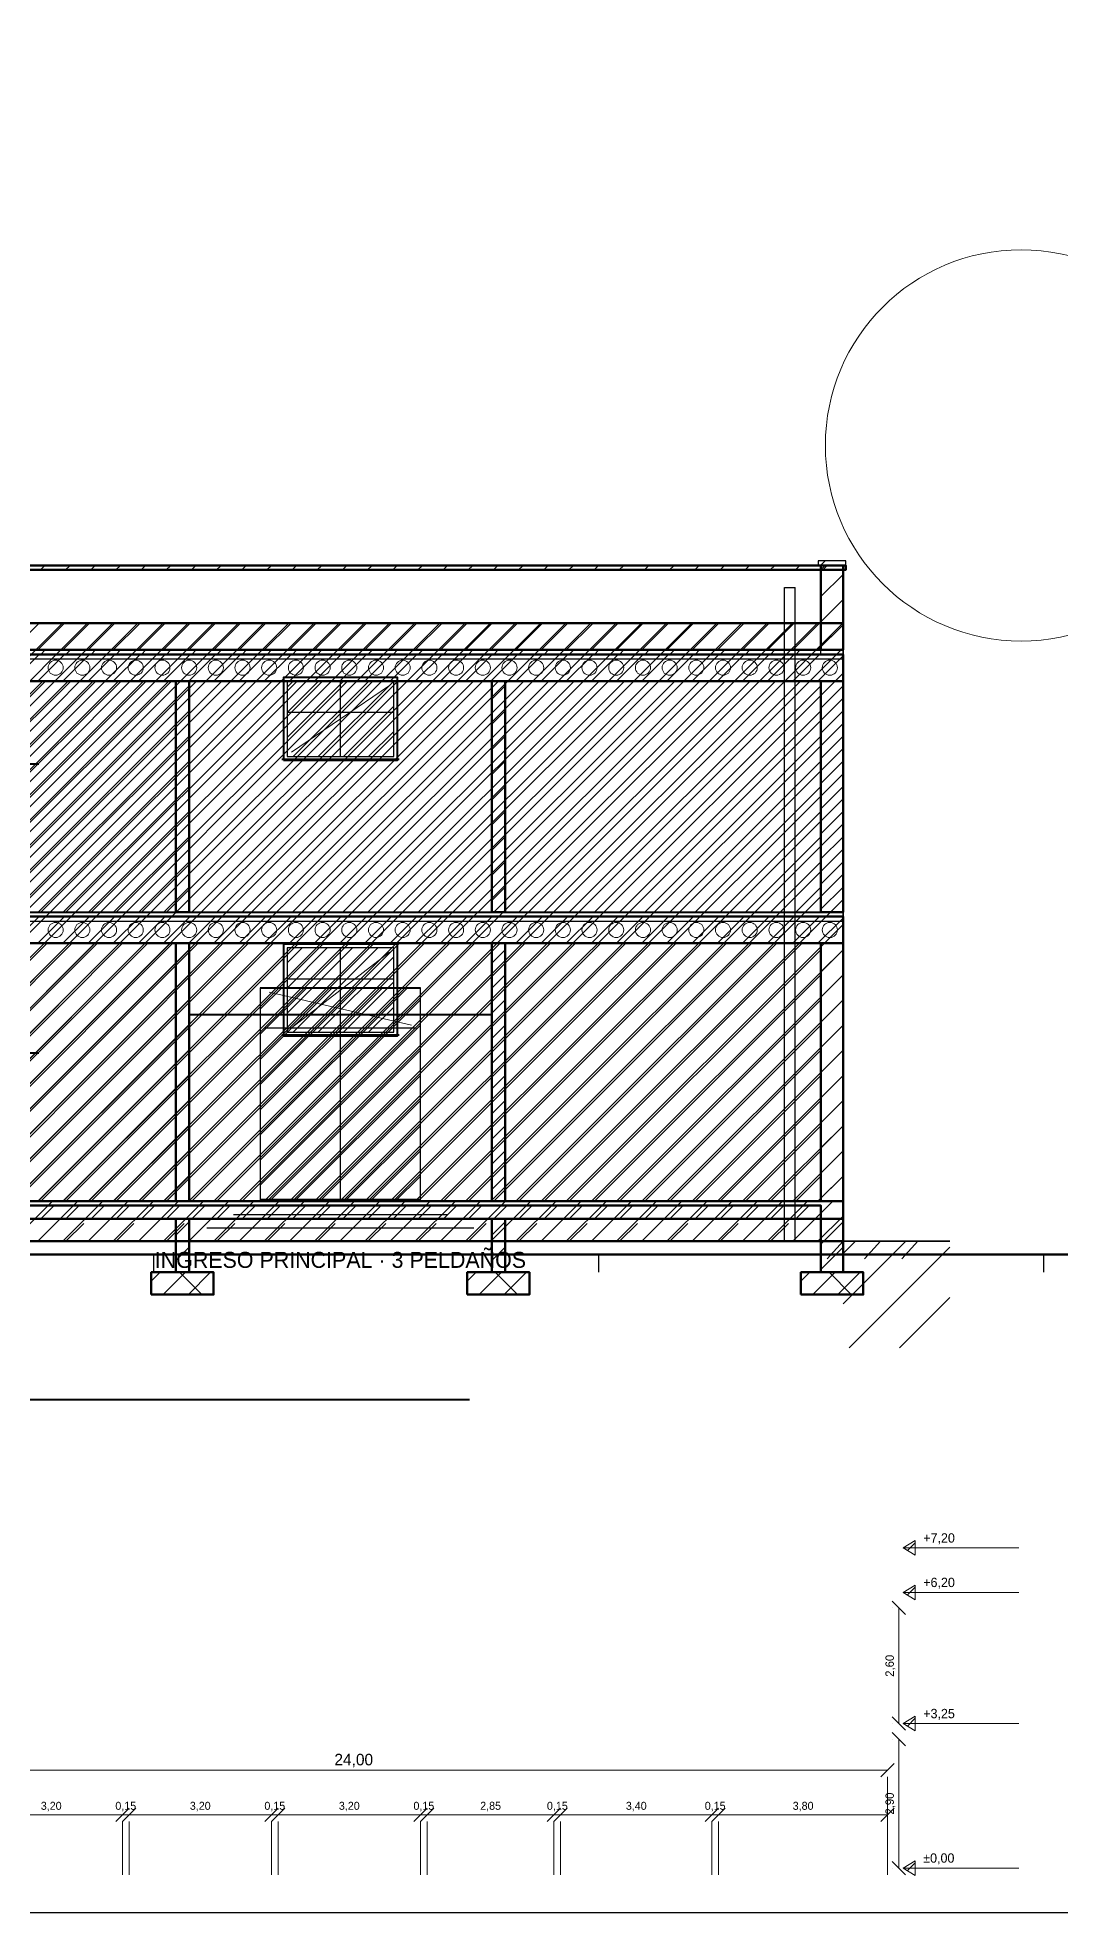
# Model space of a CAD drawing. Header units: metres. Extents: x -8 to 108, y -29 to 108.
# Drawn here: x 14.95 to 26.44, y -8 to 13.09 of the extents above; entities that cross this region are included whole.
import ezdxf
from ezdxf.enums import TextEntityAlignment as Align

# ---------------------------------------------------------------- set-up
doc = ezdxf.new("R2010")
doc.units = ezdxf.units.M
for name, color, linetype, lineweight in [('arbol', 7, 'CONTINUOUS', 18), ('carpinteria', 7, 'CONTINUOUS', 25), ('cota', 7, 'CONTINUOUS', 13), ('cota-texto', 7, 'CONTINUOUS', 5), ('fondo', 7, 'CONTINUOUS', 5), ('hatch', 7, 'CONTINUOUS', 9), ('hatch-2', 7, 'CONTINUOUS', 9), ('hormigon', 7, 'CONTINUOUS', 30), ('marco', 7, 'CONTINUOUS', 70), ('marco-fino', 7, 'CONTINUOUS', 25), ('marco-medio', 7, 'CONTINUOUS', 40), ('muro-corte', 7, 'CONTINUOUS', 60), ('muro-fill', 7, 'CONTINUOUS', 25), ('muro-visto', 7, 'CONTINUOUS', 35), ('nivel', 7, 'CONTINUOUS', 20), ('sombra', 7, 'CONTINUOUS', 5), ('tabique-fill', 7, 'CONTINUOUS', 30), ('terreno', 7, 'CONTINUOUS', 35), ('texto', 7, 'CONTINUOUS', 5), ('texto-suave', 7, 'CONTINUOUS', 5), ('vidrio', 7, 'CONTINUOUS', 18)]:
    doc.layers.add(name, color=color, linetype=linetype, lineweight=lineweight)

msp = doc.modelspace()

# ---------------------------------------------------------------- linework, layer by layer
at = {"layer": 'arbol'}
msp.add_circle((26, 8.5), 2.2, dxfattribs=at)
at = {"layer": 'carpinteria'}
for p, q in [((23.34, -0.45), (23.34, 6.9)), ((23.34, 6.9), (23.46, 6.9)), ((23.34, -0.45), (23.34, 6.9)), ((23.34, 6.9), (23.46, 6.9)), ((23.46, -0.45), (23.46, 6.9)), ((23.46, -0.45), (23.46, 6.9)), ((18.35, 5), (18.35, 5.85)), ((17.75, 5.5), (18.95, 5.5)), ((18.35, 1.9), (18.35, 2.85)), ((17.75, 2.5), (18.95, 2.5)), ((18.35, 0), (18.35, 2.4)), ((17.5, 1.95), (19.2, 1.95))]:
    msp.add_line(p, q, dxfattribs=at)
for points in [[(17.75, 5), (18.95, 5), (18.95, 5.85), (17.75, 5.85)], [(17.75, 1.9), (18.95, 1.9), (18.95, 2.85), (17.75, 2.85)], [(17.45, 0), (19.25, 0), (19.25, 2.4), (17.45, 2.4)]]:
    msp.add_lwpolyline(points, close=True, dxfattribs=at)
at = {"layer": 'cota'}
for p, q in [((24.55, -4.5), (24.7, -4.65)), ((24.55, -4.575), (24.55, -4.575)), ((24.625, -5.875), (24.625, -4.575)), ((24.55, -5.8), (24.7, -5.95)), ((24.55, -5.875), (24.55, -5.875)), ((24.55, -5.975), (24.7, -6.125)), ((24.55, -6.05), (24.55, -6.05)), ((24.625, -7.5), (24.625, -6.05)), ((24.425, -6.475), (24.575, -6.325)), ((12.5, -6.4), (24.5, -6.4)), ((24.5, -7.575), (24.5, -6.475)), ((14.3, -6.9), (15.9, -6.9)), ((15.825, -6.975), (15.975, -6.825)), ((15.825, -6.975), (15.975, -6.825)), ((15.9, -6.975), (16.05, -6.825)), ((15.9, -6.975), (16.05, -6.825)), ((15.9, -6.9), (15.975, -6.9)), ((15.975, -6.9), (17.575, -6.9)), ((17.5, -6.975), (17.65, -6.825)), ((17.5, -6.975), (17.65, -6.825)), ((17.575, -6.975), (17.725, -6.825)), ((17.575, -6.975), (17.725, -6.825)), ((17.575, -6.9), (17.65, -6.9)), ((17.65, -6.9), (19.25, -6.9)), ((19.175, -6.975), (19.325, -6.825)), ((19.175, -6.975), (19.325, -6.825)), ((19.25, -6.975), (19.4, -6.825)), ((19.25, -6.975), (19.4, -6.825)), ((19.25, -6.9), (19.325, -6.9)), ((19.325, -6.9), (20.75, -6.9)), ((20.675, -6.975), (20.825, -6.825)), ((20.675, -6.975), (20.825, -6.825)), ((20.75, -6.975), (20.9, -6.825)), ((20.75, -6.975), (20.9, -6.825)), ((20.75, -6.9), (20.825, -6.9)), ((20.825, -6.9), (22.525, -6.9)), ((22.45, -6.975), (22.6, -6.825)), ((22.45, -6.975), (22.6, -6.825)), ((22.525, -6.975), (22.675, -6.825)), ((22.525, -6.975), (22.675, -6.825)), ((22.525, -6.9), (22.6, -6.9)), ((22.6, -6.9), (24.5, -6.9)), ((24.425, -6.975), (24.575, -6.825)), ((15.9, -7.575), (15.9, -6.975)), ((15.9, -7.575), (15.9, -6.975)), ((15.975, -7.575), (15.975, -6.975)), ((15.975, -7.575), (15.975, -6.975)), ((17.575, -7.575), (17.575, -6.975)), ((17.575, -7.575), (17.575, -6.975)), ((17.65, -7.575), (17.65, -6.975)), ((17.65, -7.575), (17.65, -6.975)), ((19.25, -7.575), (19.25, -6.975)), ((19.25, -7.575), (19.25, -6.975)), ((19.325, -7.575), (19.325, -6.975)), ((19.325, -7.575), (19.325, -6.975)), ((20.75, -7.575), (20.75, -6.975)), ((20.75, -7.575), (20.75, -6.975)), ((20.825, -7.575), (20.825, -6.975)), ((20.825, -7.575), (20.825, -6.975)), ((22.525, -7.575), (22.525, -6.975)), ((22.525, -7.575), (22.525, -6.975)), ((22.6, -7.575), (22.6, -6.975)), ((22.6, -7.575), (22.6, -6.975)), ((24.5, -7.575), (24.5, -6.975)), ((24.55, -7.425), (24.7, -7.575)), ((24.55, -7.5), (24.55, -7.5))]:
    msp.add_line(p, q, dxfattribs=at)
at = {"layer": 'fondo'}
for points in [[(17.75, 5), (18.95, 5), (18.95, 5.85), (17.75, 5.85)], [(17.75, 1.9), (18.95, 1.9), (18.95, 2.85), (17.75, 2.85)], [(17.45, 0), (19.25, 0), (19.25, 2.4), (17.45, 2.4)]]:
    msp.add_lwpolyline(points, close=True, dxfattribs=at)
at = {"layer": 'hatch'}
for p, q in [((23.747, 7.15), (23.797, 7.2)), ((14.979, 7.1), (15.029, 7.15)), ((14.979, 7.1), (15.029, 7.15)), ((15.262, 7.1), (15.312, 7.15)), ((15.262, 7.1), (15.312, 7.15)), ((15.545, 7.1), (15.595, 7.15)), ((15.545, 7.1), (15.595, 7.15)), ((15.828, 7.1), (15.878, 7.15)), ((15.828, 7.1), (15.878, 7.15)), ((16.11, 7.1), (16.16, 7.15)), ((16.11, 7.1), (16.16, 7.15)), ((16.393, 7.1), (16.443, 7.15)), ((16.393, 7.1), (16.443, 7.15)), ((16.676, 7.1), (16.726, 7.15)), ((16.676, 7.1), (16.726, 7.15)), ((16.959, 7.1), (17.009, 7.15)), ((16.959, 7.1), (17.009, 7.15)), ((17.242, 7.1), (17.292, 7.15)), ((17.242, 7.1), (17.292, 7.15)), ((17.525, 7.1), (17.575, 7.15)), ((17.525, 7.1), (17.575, 7.15)), ((17.807, 7.1), (17.857, 7.15)), ((17.807, 7.1), (17.857, 7.15)), ((18.09, 7.1), (18.14, 7.15)), ((18.09, 7.1), (18.14, 7.15)), ((18.373, 7.1), (18.423, 7.15)), ((18.373, 7.1), (18.423, 7.15)), ((18.656, 7.1), (18.706, 7.15)), ((18.656, 7.1), (18.706, 7.15)), ((18.939, 7.1), (18.989, 7.15)), ((18.939, 7.1), (18.989, 7.15)), ((19.222, 7.1), (19.272, 7.15)), ((19.222, 7.1), (19.272, 7.15)), ((19.505, 7.1), (19.555, 7.15)), ((19.505, 7.1), (19.555, 7.15)), ((19.787, 7.1), (19.837, 7.15)), ((19.787, 7.1), (19.837, 7.15)), ((20.07, 7.1), (20.12, 7.15)), ((20.07, 7.1), (20.12, 7.15)), ((20.353, 7.1), (20.403, 7.15)), ((20.353, 7.1), (20.403, 7.15)), ((20.636, 7.1), (20.686, 7.15)), ((20.636, 7.1), (20.686, 7.15)), ((20.919, 7.1), (20.969, 7.15)), ((20.919, 7.1), (20.969, 7.15)), ((21.202, 7.1), (21.252, 7.15)), ((21.202, 7.1), (21.252, 7.15)), ((21.484, 7.1), (21.534, 7.15)), ((21.484, 7.1), (21.534, 7.15)), ((21.767, 7.1), (21.817, 7.15)), ((21.767, 7.1), (21.817, 7.15)), ((22.05, 7.1), (22.1, 7.15)), ((22.05, 7.1), (22.1, 7.15)), ((22.333, 7.1), (22.383, 7.15)), ((22.333, 7.1), (22.383, 7.15)), ((22.616, 7.1), (22.666, 7.15)), ((22.616, 7.1), (22.666, 7.15)), ((22.899, 7.1), (22.949, 7.15)), ((22.899, 7.1), (22.949, 7.15)), ((23.181, 7.1), (23.231, 7.15)), ((23.181, 7.1), (23.231, 7.15)), ((23.464, 7.1), (23.514, 7.15)), ((23.464, 7.1), (23.514, 7.15)), ((23.747, 7.1), (23.797, 7.15)), ((23.747, 7.1), (23.797, 7.15)), ((23.75, 7.081), (23.819, 7.15)), ((23.75, 6.799), (24, 7.049)), ((23.75, 6.516), (24, 6.766)), ((8.726, 0), (15.226, 6.5)), ((8.726, 0), (15.226, 6.5)), ((9.009, 0), (15.509, 6.5)), ((9.009, 0), (15.509, 6.5)), ((9.292, 0), (15.792, 6.5)), ((9.292, 0), (15.792, 6.5)), ((9.575, 0), (16.075, 6.5)), ((9.575, 0), (16.075, 6.5)), ((9.858, 0), (16.358, 6.5)), ((9.858, 0), (16.358, 6.5)), ((10.141, 0), (16.641, 6.5)), ((10.141, 0), (16.641, 6.5)), ((10.424, 0), (16.924, 6.5)), ((10.424, 0), (16.924, 6.5)), ((10.706, 0), (17.206, 6.5)), ((10.706, 0), (17.206, 6.5)), ((10.989, 0), (17.489, 6.5)), ((10.989, 0), (17.489, 6.5)), ((11.272, 0), (17.772, 6.5)), ((11.272, 0), (17.772, 6.5)), ((11.555, 0), (18.055, 6.5)), ((11.555, 0), (18.055, 6.5)), ((11.838, 0), (18.338, 6.5)), ((11.838, 0), (18.338, 6.5)), ((12.121, 0), (18.621, 6.5)), ((12.121, 0), (18.621, 6.5)), ((12.403, 0), (18.903, 6.5)), ((12.403, 0), (18.903, 6.5)), ((12.686, 0), (19.186, 6.5)), ((12.686, 0), (19.186, 6.5)), ((12.969, 0), (19.469, 6.5)), ((12.969, 0), (19.469, 6.5)), ((13.252, 0), (19.752, 6.5)), ((13.252, 0), (19.752, 6.5)), ((13.535, 0), (20.035, 6.5)), ((13.535, 0), (20.035, 6.5)), ((13.818, 0), (20.318, 6.5)), ((13.818, 0), (20.318, 6.5)), ((14.101, 0), (20.601, 6.5)), ((14.101, 0), (20.601, 6.5)), ((14.383, 0), (20.883, 6.5)), ((14.383, 0), (20.883, 6.5)), ((14.666, 0), (21.166, 6.5)), ((14.666, 6.2), (14.966, 6.5)), ((14.666, 0), (21.166, 6.5)), ((14.666, 6.2), (14.966, 6.5)), ((14.949, 0), (21.449, 6.5)), ((14.949, 6.2), (15.249, 6.5)), ((14.949, 0), (21.449, 6.5)), ((14.949, 6.2), (15.249, 6.5)), ((15.232, 0), (21.732, 6.5)), ((15.232, 6.2), (15.532, 6.5)), ((15.232, 0), (21.732, 6.5)), ((15.232, 6.2), (15.532, 6.5)), ((15.515, 0), (22.015, 6.5)), ((15.515, 6.2), (15.815, 6.5)), ((15.515, 0), (22.015, 6.5)), ((15.515, 6.2), (15.815, 6.5)), ((15.798, 0), (22.298, 6.5)), ((15.798, 6.2), (16.098, 6.5)), ((15.798, 0), (22.298, 6.5)), ((15.798, 6.2), (16.098, 6.5)), ((16.08, 0), (22.58, 6.5)), ((16.08, 6.2), (16.38, 6.5)), ((16.08, 0), (22.58, 6.5)), ((16.08, 6.2), (16.38, 6.5)), ((16.363, 0), (22.863, 6.5)), ((16.363, 6.2), (16.663, 6.5)), ((16.363, 0), (22.863, 6.5)), ((16.363, 6.2), (16.663, 6.5)), ((16.646, 0), (23.146, 6.5)), ((16.646, 6.2), (16.946, 6.5)), ((16.646, 0), (23.146, 6.5)), ((16.646, 6.2), (16.946, 6.5)), ((16.929, 0), (23.429, 6.5)), ((16.929, 6.2), (17.229, 6.5)), ((16.929, 0), (23.429, 6.5)), ((16.929, 6.2), (17.229, 6.5)), ((17.212, 0), (23.712, 6.5)), ((17.212, 6.2), (17.512, 6.5)), ((17.212, 0), (23.712, 6.5)), ((17.212, 6.2), (17.512, 6.5)), ((17.495, 0), (23.995, 6.5)), ((17.495, 6.2), (17.795, 6.5)), ((17.495, 0), (23.995, 6.5)), ((17.495, 6.2), (17.795, 6.5)), ((17.777, 6.2), (18.077, 6.5)), ((17.777, 6.2), (18.077, 6.5)), ((18.06, 6.2), (18.36, 6.5)), ((18.06, 6.2), (18.36, 6.5)), ((18.343, 6.2), (18.643, 6.5)), ((18.343, 6.2), (18.643, 6.5)), ((18.626, 6.2), (18.926, 6.5)), ((18.626, 6.2), (18.926, 6.5)), ((18.909, 6.2), (19.209, 6.5)), ((18.909, 6.2), (19.209, 6.5)), ((19.192, 6.2), (19.492, 6.5)), ((19.192, 6.2), (19.492, 6.5)), ((19.475, 6.2), (19.775, 6.5)), ((19.475, 6.2), (19.775, 6.5)), ((19.757, 6.2), (20.057, 6.5)), ((19.757, 6.2), (20.057, 6.5)), ((20.04, 6.2), (20.34, 6.5)), ((20.04, 6.2), (20.34, 6.5)), ((20.323, 6.2), (20.623, 6.5)), ((20.323, 6.2), (20.623, 6.5)), ((20.606, 6.2), (20.906, 6.5)), ((20.606, 6.2), (20.906, 6.5)), ((20.889, 6.2), (21.189, 6.5)), ((20.889, 6.2), (21.189, 6.5)), ((21.172, 6.2), (21.472, 6.5)), ((21.172, 6.2), (21.472, 6.5)), ((21.454, 6.2), (21.754, 6.5)), ((21.454, 6.2), (21.754, 6.5)), ((21.737, 6.2), (22.037, 6.5)), ((21.737, 6.2), (22.037, 6.5)), ((22.02, 6.2), (22.32, 6.5)), ((22.02, 6.2), (22.32, 6.5)), ((22.303, 6.2), (22.603, 6.5)), ((22.303, 6.2), (22.603, 6.5)), ((22.586, 6.2), (22.886, 6.5)), ((22.586, 6.2), (22.886, 6.5)), ((22.869, 6.2), (23.169, 6.5)), ((22.869, 6.2), (23.169, 6.5)), ((23.151, 6.2), (23.451, 6.5)), ((23.151, 6.2), (23.451, 6.5)), ((23.434, 6.2), (23.734, 6.5)), ((23.434, 6.2), (23.734, 6.5)), ((23.717, 6.2), (24, 6.483)), ((23.717, 6.2), (24, 6.483)), ((23.75, 6.233), (24, 6.483)), ((14.666, 5.85), (14.966, 6.15)), ((14.949, 5.85), (15.249, 6.15)), ((14.982, 6.15), (15.032, 6.2)), ((15.232, 5.85), (15.532, 6.15)), ((15.265, 6.15), (15.315, 6.2)), ((15.515, 5.85), (15.815, 6.15)), ((15.548, 6.15), (15.598, 6.2)), ((15.798, 5.85), (16.098, 6.15)), ((15.83, 6.15), (15.88, 6.2)), ((16.08, 5.85), (16.38, 6.15)), ((16.113, 6.15), (16.163, 6.2)), ((16.363, 5.85), (16.663, 6.15)), ((16.396, 6.15), (16.446, 6.2)), ((16.646, 5.85), (16.946, 6.15)), ((16.679, 6.15), (16.729, 6.2)), ((16.929, 5.85), (17.229, 6.15)), ((16.962, 6.15), (17.012, 6.2)), ((17.212, 5.85), (17.512, 6.15)), ((17.245, 6.15), (17.295, 6.2)), ((17.495, 5.85), (17.795, 6.15)), ((17.527, 6.15), (17.577, 6.2)), ((17.777, 0), (24, 6.223)), ((17.777, 0), (24, 6.223)), ((17.777, 5.85), (18.077, 6.15)), ((17.81, 6.15), (17.86, 6.2)), ((18.06, 5.85), (18.36, 6.15)), ((18.093, 6.15), (18.143, 6.2)), ((18.343, 5.85), (18.643, 6.15)), ((18.376, 6.15), (18.426, 6.2)), ((18.626, 5.85), (18.926, 6.15)), ((18.659, 6.15), (18.709, 6.2)), ((18.909, 5.85), (19.209, 6.15)), ((18.942, 6.15), (18.992, 6.2)), ((19.192, 5.85), (19.492, 6.15)), ((19.225, 6.15), (19.275, 6.2)), ((19.475, 5.85), (19.775, 6.15)), ((19.507, 6.15), (19.557, 6.2)), ((19.757, 5.85), (20.057, 6.15)), ((19.79, 6.15), (19.84, 6.2)), ((20.04, 5.85), (20.34, 6.15)), ((20.073, 6.15), (20.123, 6.2)), ((20.323, 5.85), (20.623, 6.15)), ((20.356, 6.15), (20.406, 6.2)), ((20.606, 5.85), (20.906, 6.15)), ((20.639, 6.15), (20.689, 6.2)), ((20.889, 5.85), (21.189, 6.15)), ((20.922, 6.15), (20.972, 6.2)), ((21.172, 5.85), (21.472, 6.15)), ((21.204, 6.15), (21.254, 6.2)), ((21.454, 5.85), (21.754, 6.15)), ((21.487, 6.15), (21.537, 6.2)), ((21.737, 5.85), (22.037, 6.15)), ((21.77, 6.15), (21.82, 6.2)), ((22.02, 5.85), (22.32, 6.15)), ((22.053, 6.15), (22.103, 6.2)), ((22.303, 5.85), (22.603, 6.15)), ((22.336, 6.15), (22.386, 6.2)), ((22.586, 5.85), (22.886, 6.15)), ((22.619, 6.15), (22.669, 6.2)), ((22.869, 5.85), (23.169, 6.15)), ((22.901, 6.15), (22.951, 6.2)), ((23.151, 5.85), (23.451, 6.15)), ((23.184, 6.15), (23.234, 6.2)), ((23.434, 5.85), (23.734, 6.15)), ((23.467, 6.15), (23.517, 6.2)), ((23.717, 5.85), (24, 6.133)), ((18.06, 0), (24, 5.94)), ((18.06, 0), (24, 5.94)), ((12.407, 3.25), (15.007, 5.85)), ((12.436, 3.25), (15.036, 5.85)), ((12.69, 3.25), (15.29, 5.85)), ((12.719, 3.25), (15.319, 5.85)), ((12.973, 3.25), (15.573, 5.85)), ((13.002, 3.25), (15.602, 5.85)), ((13.256, 3.25), (15.856, 5.85)), ((13.285, 3.25), (15.885, 5.85)), ((13.539, 3.25), (16.139, 5.85)), ((13.568, 3.25), (16.168, 5.85)), ((13.822, 3.25), (16.422, 5.85)), ((13.851, 3.25), (16.451, 5.85)), ((14.104, 3.25), (16.65, 5.796)), ((14.133, 3.25), (16.733, 5.85)), ((14.416, 3.25), (17.016, 5.85)), ((14.699, 3.25), (17.299, 5.85)), ((14.982, 3.25), (17.582, 5.85)), ((15.265, 3.25), (17.865, 5.85)), ((15.548, 3.25), (18.148, 5.85)), ((15.83, 3.25), (18.43, 5.85)), ((16.113, 3.25), (18.713, 5.85)), ((16.396, 3.25), (18.996, 5.85)), ((16.5, 5.646), (16.65, 5.796)), ((16.679, 3.25), (19.279, 5.85)), ((16.962, 3.25), (19.562, 5.85)), ((17.245, 3.25), (19.845, 5.85)), ((17.527, 3.25), (20.127, 5.85)), ((17.75, 5.214), (18.386, 5.85)), ((17.75, 5.497), (18.103, 5.85)), ((17.75, 5.78), (17.82, 5.85)), ((17.81, 3.25), (20.41, 5.85)), ((17.819, 5), (18.669, 5.85)), ((18.093, 3.25), (20.693, 5.85)), ((18.101, 5), (18.95, 5.849)), ((18.376, 3.25), (20.976, 5.85)), ((18.659, 3.25), (21.259, 5.85)), ((18.942, 3.25), (21.542, 5.85)), ((19.225, 3.25), (21.825, 5.85)), ((19.507, 3.25), (22.107, 5.85)), ((19.79, 3.25), (22.39, 5.85)), ((20.05, 5.646), (20.2, 5.796)), ((20.073, 3.25), (22.673, 5.85)), ((20.356, 3.25), (22.956, 5.85)), ((20.639, 3.25), (23.239, 5.85)), ((20.922, 3.25), (23.522, 5.85)), ((21.204, 3.25), (23.75, 5.796)), ((23.75, 5.828), (23.772, 5.85)), ((23.75, 5.546), (24, 5.796)), ((14.387, 3.25), (16.65, 5.513)), ((16.5, 5.363), (16.65, 5.513)), ((18.343, 0), (24, 5.657)), ((18.343, 0), (24, 5.657)), ((18.384, 5), (18.95, 5.566)), ((20.05, 5.363), (20.2, 5.513)), ((21.487, 3.25), (23.75, 5.513)), ((23.75, 5.263), (24, 5.513)), ((18.626, 0), (24, 5.374)), ((18.626, 0), (24, 5.374)), ((18.667, 5), (18.95, 5.283)), ((14.67, 3.25), (16.65, 5.23)), ((16.5, 5.08), (16.65, 5.23)), ((18.909, 0), (24, 5.091)), ((18.909, 0), (24, 5.091)), ((20.05, 5.08), (20.2, 5.23)), ((21.77, 3.25), (23.75, 5.23)), ((23.75, 4.98), (24, 5.23)), ((14.953, 3.25), (16.65, 4.947)), ((16.5, 4.797), (16.65, 4.947)), ((20.05, 4.797), (20.2, 4.947)), ((22.053, 3.25), (23.75, 4.947)), ((23.75, 4.697), (24, 4.947)), ((15.236, 3.25), (16.65, 4.664)), ((16.5, 4.514), (16.65, 4.664)), ((19.192, 0), (24, 4.808)), ((19.192, 0), (24, 4.808)), ((20.05, 4.514), (20.2, 4.664)), ((22.336, 3.25), (23.75, 4.664)), ((23.75, 4.414), (24, 4.664)), ((19.475, 0), (24, 4.525)), ((19.475, 0), (24, 4.525)), ((15.519, 3.25), (16.65, 4.381)), ((16.5, 4.231), (16.65, 4.381)), ((19.757, 0), (24, 4.243)), ((19.757, 0), (24, 4.243)), ((20.05, 4.231), (20.2, 4.381)), ((22.619, 3.25), (23.75, 4.381)), ((23.75, 4.131), (24, 4.381)), ((15.801, 3.25), (16.65, 4.099)), ((16.5, 3.949), (16.65, 4.099)), ((20.05, 3.949), (20.2, 4.099)), ((22.901, 3.25), (23.75, 4.099)), ((23.75, 3.849), (24, 4.099)), ((16.084, 3.25), (16.65, 3.816)), ((16.5, 3.666), (16.65, 3.816)), ((20.04, 0), (24, 3.96)), ((20.04, 0), (24, 3.96)), ((20.05, 3.666), (20.2, 3.816)), ((23.184, 3.25), (23.75, 3.816)), ((23.75, 3.566), (24, 3.816)), ((20.323, 0), (24, 3.677)), ((20.323, 0), (24, 3.677)), ((16.367, 3.25), (16.65, 3.533)), ((16.5, 3.383), (16.65, 3.533)), ((20.05, 3.383), (20.2, 3.533)), ((20.606, 0), (24, 3.394)), ((20.606, 0), (24, 3.394)), ((23.467, 3.25), (23.75, 3.533)), ((23.75, 3.283), (24, 3.533)), ((14.666, 2.9), (14.966, 3.2)), ((14.949, 2.9), (15.249, 3.2)), ((15.232, 2.9), (15.532, 3.2)), ((15.515, 2.9), (15.815, 3.2)), ((15.798, 2.9), (16.098, 3.2)), ((16.08, 2.9), (16.38, 3.2)), ((16.363, 2.9), (16.663, 3.2)), ((16.646, 2.9), (16.946, 3.2)), ((16.929, 2.9), (17.229, 3.2)), ((17.212, 2.9), (17.512, 3.2)), ((17.495, 2.9), (17.795, 3.2)), ((17.777, 2.9), (18.077, 3.2)), ((18.06, 2.9), (18.36, 3.2)), ((18.343, 2.9), (18.643, 3.2)), ((18.626, 2.9), (18.926, 3.2)), ((18.909, 2.9), (19.209, 3.2)), ((19.192, 2.9), (19.492, 3.2)), ((19.475, 2.9), (19.775, 3.2)), ((19.757, 2.9), (20.057, 3.2)), ((20.04, 2.9), (20.34, 3.2)), ((20.323, 2.9), (20.623, 3.2)), ((20.606, 2.9), (20.906, 3.2)), ((20.889, 2.9), (21.189, 3.2)), ((21.172, 2.9), (21.472, 3.2)), ((21.454, 2.9), (21.754, 3.2)), ((21.737, 2.9), (22.037, 3.2)), ((22.02, 2.9), (22.32, 3.2)), ((22.303, 2.9), (22.603, 3.2)), ((22.586, 2.9), (22.886, 3.2)), ((22.869, 2.9), (23.169, 3.2)), ((23.151, 2.9), (23.451, 3.2)), ((23.434, 2.9), (23.734, 3.2)), ((23.717, 2.9), (24, 3.183)), ((20.889, 0), (24, 3.111)), ((20.889, 0), (24, 3.111)), ((12.125, 0), (15.025, 2.9)), ((12.153, 0), (15.053, 2.9)), ((12.407, 0), (15.307, 2.9)), ((12.436, 0), (15.336, 2.9)), ((12.69, 0), (15.59, 2.9)), ((12.719, 0), (15.619, 2.9)), ((12.973, 0), (15.873, 2.9)), ((13.002, 0), (15.902, 2.9)), ((13.256, 0), (16.156, 2.9)), ((13.285, 0), (16.185, 2.9)), ((13.539, 0), (16.439, 2.9)), ((13.568, 0), (16.468, 2.9)), ((13.822, 0), (16.65, 2.828)), ((13.851, 0), (16.751, 2.9)), ((14.133, 0), (17.033, 2.9)), ((14.416, 0), (17.316, 2.9)), ((14.699, 0), (17.599, 2.9)), ((14.982, 0), (17.882, 2.9)), ((15.265, 0), (18.165, 2.9)), ((15.548, 0), (18.448, 2.9)), ((15.83, 0), (18.73, 2.9)), ((16.113, 0), (19.013, 2.9)), ((16.396, 0), (19.296, 2.9)), ((16.5, 2.678), (16.65, 2.828)), ((16.679, 0), (19.579, 2.9)), ((16.962, 0), (19.862, 2.9)), ((17.245, 0), (20.145, 2.9)), ((17.527, 0), (20.427, 2.9)), ((17.75, 2.114), (18.486, 2.85)), ((17.75, 2.397), (18.203, 2.85)), ((17.75, 2.68), (17.92, 2.85)), ((17.81, 0), (20.71, 2.9)), ((17.819, 1.9), (18.769, 2.85)), ((18.093, 0), (20.993, 2.9)), ((18.101, 1.9), (18.95, 2.749)), ((18.376, 0), (21.276, 2.9)), ((18.659, 0), (21.559, 2.9)), ((18.942, 0), (21.842, 2.9)), ((19.225, 0), (22.125, 2.9)), ((19.507, 0), (22.407, 2.9)), ((19.79, 0), (22.69, 2.9)), ((20.05, 2.678), (20.2, 2.828)), ((20.073, 0), (22.973, 2.9)), ((20.356, 0), (23.256, 2.9)), ((20.639, 0), (23.539, 2.9)), ((20.922, 0), (23.75, 2.828)), ((21.172, 0), (24, 2.828)), ((21.172, 0), (24, 2.828)), ((23.75, 2.861), (23.789, 2.9)), ((23.75, 2.578), (24, 2.828)), ((14.104, 0), (16.65, 2.546)), ((16.5, 2.396), (16.65, 2.546)), ((20.05, 2.396), (20.2, 2.546)), ((21.204, 0), (23.75, 2.546)), ((21.454, 0), (24, 2.546)), ((21.454, 0), (24, 2.546)), ((23.75, 2.296), (24, 2.546)), ((17.45, 0.746), (19.104, 2.4)), ((17.45, 1.028), (18.822, 2.4)), ((17.45, 1.311), (18.539, 2.4)), ((17.45, 1.594), (18.256, 2.4)), ((17.45, 1.877), (17.973, 2.4)), ((17.45, 2.16), (17.69, 2.4)), ((18.384, 1.9), (18.95, 2.466)), ((14.387, 0), (16.65, 2.263)), ((16.5, 2.113), (16.65, 2.263)), ((17.45, 0.463), (19.25, 2.263)), ((18.667, 1.9), (18.95, 2.183)), ((20.05, 2.113), (20.2, 2.263)), ((21.487, 0), (23.75, 2.263)), ((21.737, 0), (24, 2.263)), ((21.737, 0), (24, 2.263)), ((23.75, 2.013), (24, 2.263)), ((14.67, 0), (16.65, 1.98)), ((16.5, 1.83), (16.65, 1.98)), ((17.45, 0.18), (19.25, 1.98)), ((20.05, 1.83), (20.2, 1.98)), ((21.77, 0), (23.75, 1.98)), ((22.02, 0), (24, 1.98)), ((22.02, 0), (24, 1.98)), ((23.75, 1.73), (24, 1.98)), ((14.953, 0), (16.65, 1.697)), ((16.5, 1.547), (16.65, 1.697)), ((17.553, 0), (19.25, 1.697)), ((20.05, 1.547), (20.2, 1.697)), ((22.053, 0), (23.75, 1.697)), ((22.303, 0), (24, 1.697)), ((22.303, 0), (24, 1.697)), ((23.75, 1.447), (24, 1.697)), ((15.236, 0), (16.65, 1.414)), ((16.5, 1.264), (16.65, 1.414)), ((17.836, 0), (19.25, 1.414)), ((20.05, 1.264), (20.2, 1.414)), ((22.336, 0), (23.75, 1.414)), ((22.586, 0), (24, 1.414)), ((22.586, 0), (24, 1.414)), ((23.75, 1.164), (24, 1.414)), ((15.519, 0), (16.65, 1.131)), ((16.5, 0.981), (16.65, 1.131)), ((18.119, 0), (19.25, 1.131)), ((20.05, 0.981), (20.2, 1.131)), ((22.619, 0), (23.75, 1.131)), ((22.869, 0), (24, 1.131)), ((22.869, 0), (24, 1.131)), ((23.75, 0.881), (24, 1.131)), ((15.801, 0), (16.65, 0.849)), ((16.5, 0.699), (16.65, 0.849)), ((18.401, 0), (19.25, 0.849)), ((20.05, 0.699), (20.2, 0.849)), ((22.901, 0), (23.75, 0.849)), ((23.151, 0), (24, 0.849)), ((23.151, 0), (24, 0.849)), ((23.75, 0.599), (24, 0.849)), ((16.084, 0), (16.65, 0.566)), ((16.5, 0.416), (16.65, 0.566)), ((18.684, 0), (19.25, 0.566)), ((20.05, 0.416), (20.2, 0.566)), ((23.184, 0), (23.75, 0.566)), ((23.434, 0), (24, 0.566)), ((23.434, 0), (24, 0.566)), ((23.75, 0.316), (24, 0.566)), ((16.367, 0), (16.65, 0.283)), ((16.5, 0.133), (16.65, 0.283)), ((18.967, 0), (19.25, 0.283)), ((20.05, 0.133), (20.2, 0.283)), ((23.467, 0), (23.75, 0.283)), ((23.717, 0), (24, 0.283)), ((23.717, 0), (24, 0.283)), ((23.75, 0.033), (24, 0.283)), ((14.666, -0.45), (15.116, 0)), ((14.666, -0.45), (15.116, 0)), ((14.949, -0.45), (15.399, 0)), ((14.949, -0.45), (15.399, 0)), ((15.232, -0.45), (15.682, 0)), ((15.232, -0.45), (15.682, 0)), ((15.515, -0.45), (15.965, 0)), ((15.515, -0.45), (15.965, 0)), ((15.798, -0.45), (16.248, 0)), ((15.798, -0.45), (16.248, 0)), ((16.08, -0.45), (16.53, 0)), ((16.08, -0.45), (16.53, 0)), ((16.363, -0.45), (16.813, 0)), ((16.363, -0.45), (16.813, 0)), ((16.646, -0.45), (17.096, 0)), ((16.646, -0.45), (17.096, 0)), ((16.929, -0.45), (17.379, 0)), ((16.929, -0.45), (17.379, 0)), ((17.212, -0.45), (17.662, 0)), ((17.212, -0.45), (17.662, 0)), ((17.495, -0.45), (17.945, 0)), ((17.495, -0.45), (17.945, 0)), ((17.777, -0.45), (18.227, 0)), ((17.777, -0.45), (18.227, 0)), ((18.06, -0.45), (18.51, 0)), ((18.06, -0.45), (18.51, 0)), ((18.343, -0.45), (18.793, 0)), ((18.343, -0.45), (18.793, 0)), ((18.626, -0.45), (19.076, 0)), ((18.626, -0.45), (19.076, 0)), ((18.909, -0.45), (19.359, 0)), ((18.909, -0.45), (19.359, 0)), ((19.192, -0.45), (19.642, 0)), ((19.192, -0.45), (19.642, 0)), ((19.475, -0.45), (19.925, 0)), ((19.475, -0.45), (19.925, 0)), ((19.757, -0.45), (20.207, 0)), ((19.757, -0.45), (20.207, 0)), ((20.04, -0.45), (20.49, 0)), ((20.04, -0.45), (20.49, 0)), ((20.323, -0.45), (20.773, 0)), ((20.323, -0.45), (20.773, 0)), ((20.606, -0.45), (21.056, 0)), ((20.606, -0.45), (21.056, 0)), ((20.889, -0.45), (21.339, 0)), ((20.889, -0.45), (21.339, 0)), ((21.172, -0.45), (21.622, 0)), ((21.172, -0.45), (21.622, 0)), ((21.454, -0.45), (21.904, 0)), ((21.454, -0.45), (21.904, 0)), ((21.737, -0.45), (22.187, 0)), ((21.737, -0.45), (22.187, 0)), ((22.02, -0.45), (22.47, 0)), ((22.02, -0.45), (22.47, 0)), ((22.303, -0.45), (22.753, 0)), ((22.303, -0.45), (22.753, 0)), ((22.586, -0.45), (23.036, 0)), ((22.586, -0.45), (23.036, 0)), ((22.869, -0.45), (23.319, 0)), ((22.869, -0.45), (23.319, 0)), ((23.151, -0.45), (23.601, 0)), ((23.151, -0.45), (23.601, 0)), ((23.434, -0.45), (23.884, 0)), ((23.434, -0.45), (23.884, 0)), ((14.982, -0.2), (15.132, -0.05)), ((15.265, -0.2), (15.415, -0.05)), ((15.548, -0.2), (15.698, -0.05)), ((15.83, -0.2), (15.98, -0.05)), ((16.113, -0.2), (16.263, -0.05)), ((16.396, -0.2), (16.546, -0.05)), ((16.679, -0.2), (16.829, -0.05)), ((16.962, -0.2), (17.112, -0.05)), ((17.245, -0.2), (17.395, -0.05)), ((17.527, -0.2), (17.677, -0.05)), ((17.81, -0.2), (17.96, -0.05)), ((18.093, -0.2), (18.243, -0.05)), ((18.376, -0.2), (18.526, -0.05)), ((18.659, -0.2), (18.809, -0.05)), ((18.942, -0.2), (19.092, -0.05)), ((19.225, -0.2), (19.375, -0.05)), ((19.507, -0.2), (19.657, -0.05)), ((19.79, -0.2), (19.94, -0.05)), ((20.073, -0.2), (20.223, -0.05)), ((20.356, -0.2), (20.506, -0.05)), ((20.639, -0.2), (20.789, -0.05)), ((20.922, -0.2), (21.072, -0.05)), ((21.204, -0.2), (21.354, -0.05)), ((21.487, -0.2), (21.637, -0.05)), ((21.77, -0.2), (21.92, -0.05)), ((22.053, -0.2), (22.203, -0.05)), ((22.336, -0.2), (22.486, -0.05)), ((22.619, -0.2), (22.769, -0.05)), ((22.901, -0.2), (23.051, -0.05)), ((23.184, -0.2), (23.334, -0.05)), ((23.467, -0.2), (23.617, -0.05)), ((23.717, -0.45), (24, -0.167)), ((23.717, -0.45), (24, -0.167)), ((23.75, -0.201), (23.751, -0.2)), ((15.265, -0.45), (15.465, -0.25)), ((15.83, -0.45), (16.03, -0.25)), ((16.396, -0.45), (16.596, -0.25)), ((16.5, -0.384), (16.65, -0.234)), ((16.962, -0.45), (17.162, -0.25)), ((17.527, -0.45), (17.727, -0.25)), ((18.093, -0.45), (18.293, -0.25)), ((18.659, -0.45), (18.859, -0.25)), ((19.225, -0.45), (19.425, -0.25)), ((19.79, -0.45), (19.99, -0.25)), ((20.05, -0.384), (20.2, -0.234)), ((20.356, -0.45), (20.556, -0.25)), ((20.922, -0.45), (21.122, -0.25)), ((21.487, -0.45), (21.687, -0.25)), ((22.053, -0.45), (22.253, -0.25)), ((22.619, -0.45), (22.819, -0.25)), ((23.184, -0.45), (23.384, -0.25)), ((23.75, -0.484), (24, -0.234)), ((16.5, -0.667), (16.65, -0.517)), ((20.05, -0.667), (20.2, -0.517)), ((23.75, -0.767), (24, -0.517)), ((16.225, -0.901), (16.326, -0.8)), ((16.359, -1.05), (16.609, -0.8)), ((16.541, -0.8), (16.791, -1.05)), ((16.642, -1.05), (16.892, -0.8)), ((19.775, -0.901), (19.876, -0.8)), ((19.909, -1.05), (20.159, -0.8)), ((20.091, -0.8), (20.341, -1.05)), ((20.192, -1.05), (20.442, -0.8)), ((23.525, -0.901), (23.626, -0.8)), ((23.659, -1.05), (23.909, -0.8)), ((23.841, -0.8), (24.091, -1.05)), ((23.942, -1.05), (24.192, -0.8)), ((24.722, -3.929), (24.81, -3.841)), ((24.722, -4.429), (24.81, -4.341)), ((24.722, -5.904), (24.81, -5.816)), ((24.722, -7.529), (24.81, -7.441))]:
    msp.add_line(p, q, dxfattribs=at)
at = {"layer": 'hatch-2'}
for centre in [(15.15, 6), (15.45, 6), (15.75, 6), (16.05, 6), (16.35, 6), (16.65, 6), (16.95, 6), (17.25, 6), (17.55, 6), (17.85, 6), (18.15, 6), (18.45, 6), (18.75, 6), (19.05, 6), (19.35, 6), (19.65, 6), (19.95, 6), (20.25, 6), (20.55, 6), (20.85, 6), (21.15, 6), (21.45, 6), (21.75, 6), (22.05, 6), (22.35, 6), (22.65, 6), (22.95, 6), (23.25, 6), (23.55, 6), (23.85, 6), (15.15, 3.05), (15.45, 3.05), (15.75, 3.05), (16.05, 3.05), (16.35, 3.05), (16.65, 3.05), (16.95, 3.05), (17.25, 3.05), (17.55, 3.05), (17.85, 3.05), (18.15, 3.05), (18.45, 3.05), (18.75, 3.05), (19.05, 3.05), (19.35, 3.05), (19.65, 3.05), (19.95, 3.05), (20.25, 3.05), (20.55, 3.05), (20.85, 3.05), (21.15, 3.05), (21.45, 3.05), (21.75, 3.05), (22.05, 3.05), (22.35, 3.05), (22.65, 3.05), (22.95, 3.05), (23.25, 3.05), (23.55, 3.05), (23.85, 3.05)]:
    msp.add_circle(centre, 0.085, dxfattribs=at)
at = {"layer": 'hormigon'}
for points in [[(23.72, 7.15), (24.03, 7.15), (24.03, 7.2), (23.72, 7.2)], [(-0.03, 7.1), (24.03, 7.1), (24.03, 7.15), (-0.03, 7.15)], [(-0.03, 7.1), (24.03, 7.1), (24.03, 7.15), (-0.03, 7.15)], [(0, 6.2), (24, 6.2), (24, 6.5), (0, 6.5)], [(0, 6.2), (24, 6.2), (24, 6.5), (0, 6.5)], [(0, 5.85), (24, 5.85), (24, 6.15), (0, 6.15)], [(0.25, 6.15), (23.75, 6.15), (23.75, 6.2), (0.25, 6.2)], [(0, 2.9), (24, 2.9), (24, 3.2), (0, 3.2)], [(0, -0.45), (24, -0.45), (24, 0), (0, 0)], [(0, -0.45), (24, -0.45), (24, 0), (0, 0)], [(0.25, -0.2), (23.75, -0.2), (23.75, -0.05), (0.25, -0.05)], [(16.5, -0.8), (16.65, -0.8), (16.65, -0.2), (16.5, -0.2)], [(20.05, -0.8), (20.2, -0.8), (20.2, -0.2), (20.05, -0.2)], [(23.75, -0.8), (24, -0.8), (24, -0.2), (23.75, -0.2)], [(16.225, -1.05), (16.925, -1.05), (16.925, -0.8), (16.225, -0.8)], [(19.775, -1.05), (20.475, -1.05), (20.475, -0.8), (19.775, -0.8)], [(23.525, -1.05), (24.225, -1.05), (24.225, -0.8), (23.525, -0.8)]]:
    msp.add_lwpolyline(points, close=True, dxfattribs=at)
at = {"layer": 'marco'}
msp.add_line((1.25, -0.6), (41.45, -0.6), dxfattribs=at)
at = {"layer": 'marco-fino'}
for p, q in [((0, 6.2), (24, 6.2)), ((0, 6.2), (24, 6.2)), ((0, 6.1), (24, 6.1)), ((0, 3.2), (24, 3.2)), ((0, 3.2), (24, 3.2)), ((0, 3.15), (24, 3.15)), ((16.65, 0), (16.65, 2.9)), ((20.05, 0), (20.05, 2.9)), ((17.45, 0), (19.25, 0)), ((17.15, -0.15), (19.55, -0.15)), ((16.85, -0.3), (19.85, -0.3)), ((16.25, -0.6), (16.25, -0.8)), ((16.55, -0.45), (20.15, -0.45)), ((21.25, -0.6), (21.25, -0.8)), ((26.25, -0.6), (26.25, -0.8))]:
    msp.add_line(p, q, dxfattribs=at)
for points in [[(-8, -8), (108, -8), (108, 108), (-8, 108)], [(0.25, 3.25), (16.65, 3.25), (16.65, 5.85), (0.25, 5.85)], [(0.25, 3.25), (23.75, 3.25), (23.75, 5.85), (0.25, 5.85)], [(0.25, 0), (16.65, 0), (16.65, 2.9), (0.25, 2.9)], [(0.25, 0), (23.75, 0), (23.75, 2.9), (0.25, 2.9)]]:
    msp.add_lwpolyline(points, close=True, dxfattribs=at)
at = {"layer": 'marco-medio'}
for p, q in [((14.34, 4.92), (14.96, 4.92)), ((14.34, 4.92), (14.96, 4.92)), ((17.69, 4.97), (19.01, 4.97)), ((0.25, 3.25), (23.75, 3.25)), ((17.45, 2.4), (19.25, 2.4)), ((16.65, 2.1), (20.05, 2.1)), ((17.69, 1.87), (19.01, 1.87)), ((14.34, 1.67), (14.96, 1.67)), ((14.34, 1.67), (14.96, 1.67)), ((0, 0), (24, 0)), ((0, 0), (24, 0)), ((0.25, 0), (23.75, 0)), ((17.45, 0.02), (19.25, 0.02)), ((11.8, -2.23), (19.8, -2.23))]:
    msp.add_line(p, q, dxfattribs=at)
for points in [[(17.71, 4.96), (18.99, 4.96), (18.99, 5.89), (17.71, 5.89)], [(17.71, 1.86), (18.99, 1.86), (18.99, 2.89), (17.71, 2.89)]]:
    msp.add_lwpolyline(points, close=True, dxfattribs=at)
at = {"layer": 'muro-corte'}
msp.add_line((0, 7.15), (24, 7.15), dxfattribs=at)
msp.add_line((0, 7.15), (24, 7.15), dxfattribs=at)
for points in [[(-0.03, 7.1), (24.03, 7.1), (24.03, 7.15), (-0.03, 7.15)], [(-0.03, 7.1), (24.03, 7.1), (24.03, 7.15), (-0.03, 7.15)], [(23.75, 6.2), (24, 6.2), (24, 7.15), (23.75, 7.15)], [(0, 6.2), (24, 6.2), (24, 6.5), (0, 6.5)], [(0, 6.2), (24, 6.2), (24, 6.5), (0, 6.5)], [(0, 5.85), (24, 5.85), (24, 6.15), (0, 6.15)], [(16.5, 3.25), (16.65, 3.25), (16.65, 5.85), (16.5, 5.85)], [(20.05, 3.25), (20.2, 3.25), (20.2, 5.85), (20.05, 5.85)], [(23.75, 3.25), (24, 3.25), (24, 5.85), (23.75, 5.85)], [(0, 2.9), (24, 2.9), (24, 3.2), (0, 3.2)], [(16.5, 0), (16.65, 0), (16.65, 2.9), (16.5, 2.9)], [(20.05, 0), (20.2, 0), (20.2, 2.9), (20.05, 2.9)], [(23.75, 0), (24, 0), (24, 2.9), (23.75, 2.9)], [(0, -0.45), (24, -0.45), (24, 0), (0, 0)], [(0, -0.45), (24, -0.45), (24, 0), (0, 0)], [(0.25, -0.2), (23.75, -0.2), (23.75, -0.05), (0.25, -0.05)], [(16.5, -0.8), (16.65, -0.8), (16.65, -0.2), (16.5, -0.2)], [(20.05, -0.8), (20.2, -0.8), (20.2, -0.2), (20.05, -0.2)], [(23.75, -0.8), (24, -0.8), (24, -0.2), (23.75, -0.2)], [(16.225, -1.05), (16.925, -1.05), (16.925, -0.8), (16.225, -0.8)], [(19.775, -1.05), (20.475, -1.05), (20.475, -0.8), (19.775, -0.8)], [(23.525, -1.05), (24.225, -1.05), (24.225, -0.8), (23.525, -0.8)]]:
    msp.add_lwpolyline(points, close=True, dxfattribs=at)
at = {"layer": 'muro-fill'}
for points in [[(23.75, 6.2), (24, 6.2), (24, 7.15), (23.75, 7.15)], [(23.75, 3.25), (24, 3.25), (24, 5.85), (23.75, 5.85)], [(23.75, 0), (24, 0), (24, 2.9), (23.75, 2.9)]]:
    msp.add_lwpolyline(points, close=True, dxfattribs=at)
at = {"layer": 'muro-visto'}
msp.add_lwpolyline([(0, 0), (24, 0), (24, 6.5), (0, 6.5)], close=True, dxfattribs=at)
msp.add_lwpolyline([(0, 0), (24, 0), (24, 6.5), (0, 6.5)], close=True, dxfattribs=at)
at = {"layer": 'nivel'}
for p, q in [((24.675, -3.9), (25.975, -3.9)), ((24.675, -4.4), (25.975, -4.4)), ((24.675, -5.875), (25.975, -5.875)), ((24.675, -7.5), (25.975, -7.5))]:
    msp.add_line(p, q, dxfattribs=at)
for points in [[(24.675, -3.9), (24.81, -3.817), (24.81, -3.983)], [(24.675, -3.9), (24.81, -3.817), (24.81, -3.983)], [(24.675, -4.4), (24.81, -4.317), (24.81, -4.483)], [(24.675, -4.4), (24.81, -4.317), (24.81, -4.483)], [(24.675, -5.875), (24.81, -5.793), (24.81, -5.958)], [(24.675, -5.875), (24.81, -5.793), (24.81, -5.958)], [(24.675, -7.5), (24.81, -7.418), (24.81, -7.583)], [(24.675, -7.5), (24.81, -7.418), (24.81, -7.583)]]:
    msp.add_lwpolyline(points, close=True, dxfattribs=at)
at = {"layer": 'sombra'}
for points in [[(0, 0), (24, 0), (24, 6.5), (0, 6.5)], [(0, 0), (24, 0), (24, 6.5), (0, 6.5)], [(0.25, 3.25), (16.65, 3.25), (16.65, 5.85), (0.25, 5.85)], [(0.25, 3.25), (23.75, 3.25), (23.75, 5.85), (0.25, 5.85)], [(0.25, 0), (16.65, 0), (16.65, 2.9), (0.25, 2.9)], [(0.25, 0), (23.75, 0), (23.75, 2.9), (0.25, 2.9)]]:
    msp.add_lwpolyline(points, close=True, dxfattribs=at)
at = {"layer": 'tabique-fill'}
for points in [[(16.5, 3.25), (16.65, 3.25), (16.65, 5.85), (16.5, 5.85)], [(20.05, 3.25), (20.2, 3.25), (20.2, 5.85), (20.05, 5.85)], [(16.5, 0), (16.65, 0), (16.65, 2.9), (16.5, 2.9)], [(20.05, 0), (20.2, 0), (20.2, 2.9), (20.05, 2.9)]]:
    msp.add_lwpolyline(points, close=True, dxfattribs=at)
at = {"layer": 'terreno'}
for p, q in [((24, -0.45), (23.82, -0.65)), ((24, -0.45), (23.82, -0.65)), ((24, -0.45), (23.82, -0.65)), ((24, -0.45), (25.2, -0.45)), ((24, -1.153), (24.703, -0.45)), ((24, -0.587), (24.137, -0.45)), ((24, -0.45), (25.2, -0.45)), ((24, -1.153), (24.703, -0.45)), ((24, -0.587), (24.137, -0.45)), ((24, -0.45), (25.2, -0.45)), ((24, -1.153), (24.703, -0.45)), ((24, -0.587), (24.137, -0.45)), ((24.069, -1.65), (25.2, -0.519)), ((24.069, -1.65), (25.2, -0.519)), ((24.069, -1.65), (25.2, -0.519)), ((24.42, -0.45), (24.24, -0.65)), ((24.42, -0.45), (24.24, -0.65)), ((24.42, -0.45), (24.24, -0.65)), ((24.84, -0.45), (24.66, -0.65)), ((24.84, -0.45), (24.66, -0.65)), ((24.84, -0.45), (24.66, -0.65)), ((24.634, -1.65), (25.2, -1.084)), ((24.634, -1.65), (25.2, -1.084)), ((24.634, -1.65), (25.2, -1.084))]:
    msp.add_line(p, q, dxfattribs=at)
at = {"layer": 'vidrio'}
for p, q in [((17.8, 5.05), (18.9, 5.8)), ((17.8, 1.95), (18.9, 2.8)), ((19.15, 1.98), (17.55, 2.35))]:
    msp.add_line(p, q, dxfattribs=at)

# ---------------------------------------------------------------- texts
at = {"layer": 'cota-texto'}
for s, p in [('2,60', (24.57, -5.225)), ('2,90', (24.57, -6.775))]:
    msp.add_text(s, height=0.095, rotation=90, dxfattribs=at).set_placement(p, align=Align.CENTER)
for s, height, p in [('24,00', 0.13, (18.5, -6.345)), ('3,20', 0.09, (15.1, -6.845)), ('0,15', 0.09, (15.938, -6.845)), ('3,20', 0.09, (16.775, -6.845)), ('0,15', 0.09, (17.613, -6.845)), ('3,20', 0.09, (18.45, -6.845)), ('0,15', 0.09, (19.288, -6.845)), ('2,85', 0.09, (20.038, -6.845)), ('0,15', 0.09, (20.788, -6.845)), ('3,40', 0.09, (21.675, -6.845)), ('0,15', 0.09, (22.562, -6.845)), ('3,80', 0.09, (23.55, -6.845))]:
    msp.add_text(s, height=height, dxfattribs=at).set_placement(p, align=Align.CENTER)
at = {"layer": 'texto'}
for s, p in [('+7,20', (24.9, -3.84)), ('+6,20', (24.9, -4.34)), ('+3,25', (24.9, -5.815)), ('±0,00', (24.9, -7.44))]:
    msp.add_text(s, height=0.105, dxfattribs=at).set_placement(p)
at = {"layer": 'texto-suave'}
msp.add_text('INGRESO PRINCIPAL · 3 PELDAÑOS', height=0.18, dxfattribs=at).set_placement((18.35, -0.75), align=Align.CENTER)

doc.saveas('drawing.dxf')
